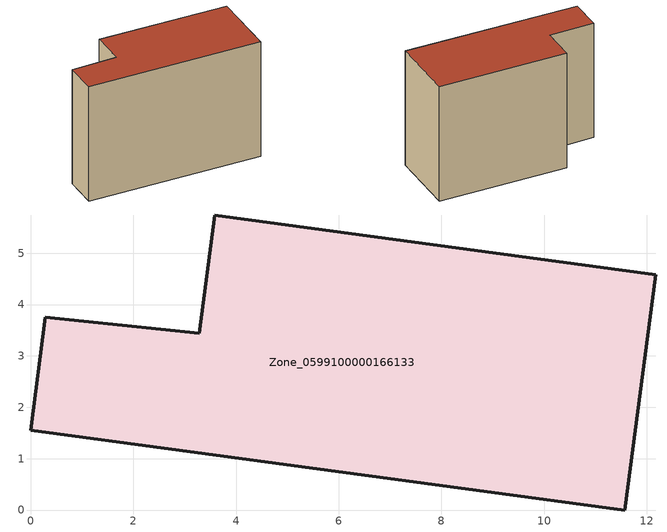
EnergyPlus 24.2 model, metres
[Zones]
Zone_0599100000166133
 floor ground (C_G): 11.57,0 0,1.56 0.29,3.76 3.28,3.44 3.59,5.74 12.18,4.58 z0
 wall outside (C_F): 0,1.56 11.57,0 12.18,4.58 3.59,5.74 3.28,3.44 0.29,3.76 0,1.56 z0:8.18
 roof outside (C_R): 0.29,3.76 0,1.56 11.57,0 12.18,4.58 3.59,5.74 3.28,3.44 z8.18
[BUILDING]
Pand.0599100000166133: North Axis=0; Terrain=City; Loads Convergence Tolerance Value=0.04; Temperature Convergence Tolerance Value=0.4; Solar Distribution=FullExterior; Maximum Number of Warmup Days=25; Minimum Number of Warmup Days=1
[Site:Location]
Rotterdam.The.Hague.AP_ZH_NLD Design_Conditions: Latitude=51.96; Longitude=4.45; Time Zone=1; Elevation=-4.5
[SITE:GROUNDTEMPERATURE:BUILDINGSURFACE]
18, 18, 18, 18, 18, 18, 18, 18, 18, 18, 18, 18
[MATERIAL] Thermal Absorptance=0.9; Solar Absorptance=0.7; Visible Absorptance=0.7
Name | Roughness | Thickness | Conductivity | Density | Specific Heat
G.TC.1946 | MediumSmooth | 0.15 | 1 | 540 | 1210
F.TC.1946 | Rough | 0.3 | 0.857143 | 1920 | 840
R.TC.1946 | MediumRough | 0.2 | 0.909091 | 1500 | 1000
[CONSTRUCTION]
C_G: G.TC.1946
C_F: F.TC.1946
C_R: R.TC.1946
[ZONE]
Zone_0599100000166133: Type=1; Multiplier=1; Ceiling Height=Autocalculate; Volume=Autocalculate; Floor Area=autocalculate; Part of Total Floor Area=Yes
[ZONEINFILTRATION:DESIGNFLOWRATE]
Infil_Zone_0599100000166133: Zone or ZoneList or Space or SpaceList=Zone_0599100000166133; Schedule=AlwaysOn; Design Flow Rate Calculation Method=Flow/Area; Flow Rate per Floor Area=0.003; Constant Term Coefficient=1; Temperature Term Coefficient=0; Velocity Term Coefficient=0; Velocity Squared Term Coefficient=0
[HVACTEMPLATE:ZONE:IDEALLOADSAIRSYSTEM]
Zone_0599100000166133: Maximum Heating Supply Air Temperature=50; Minimum Cooling Supply Air Temperature=13; Maximum Heating Supply Air Humidity Ratio=0.0156; Minimum Cooling Supply Air Humidity Ratio=0.0077; Heating Limit=NoLimit; Cooling Limit=NoLimit; Dehumidification Control Type=ConstantSensibleHeatRatio; Cooling Sensible Heat Ratio=0.7; Dehumidification Setpoint=60; Humidification Control Type=None; Humidification Setpoint=30; Outdoor Air Method=None; Outdoor Air Flow Rate per Person=0.00944; Outdoor Air Flow Rate per Zone Floor Area=0; Outdoor Air Flow Rate per Zone=0; Demand Controlled Ventilation Type=None; Outdoor Air Economizer Type=NoEconomizer; Heat Recovery Type=None; Sensible Heat Recovery Effectiveness=0.7; Latent Heat Recovery Effectiveness=0.65
[ZONECONTROL:THERMOSTAT]
ThermostatControl_Zone_0599100000166133: Zone or ZoneList=Zone_0599100000166133; Control Type Schedule=DualSetpointControlType; Control 1=Thermostat_Zone_0599100000166133; Temperature Difference Between Cutout And Setpoint=0
[THERMOSTATSETPOINT:DUALSETPOINT]
Thermostat_Zone_0599100000166133: Heating Setpoint Temperature Schedule=HeatingSetpoint_Zone_0599100000166133; Cooling Setpoint Temperature Schedule=CoolingSetpoint_Zone_0599100000166133
[SCHEDULE:COMPACT]
HeatingSetpoint_Zone_0599100000166133: Through: 12/31, For: AllDays, Until: 24:00, 21
CoolingSetpoint_Zone_0599100000166133: Through: 12/31, For: AllDays, Until: 24:00, 24
DualSetpointControlType: Through: 12/31, For: AllDays, Until: 24:00, 4
AlwaysOn: Through: 12/31, For: AllDays, Until: 24:00, 1
